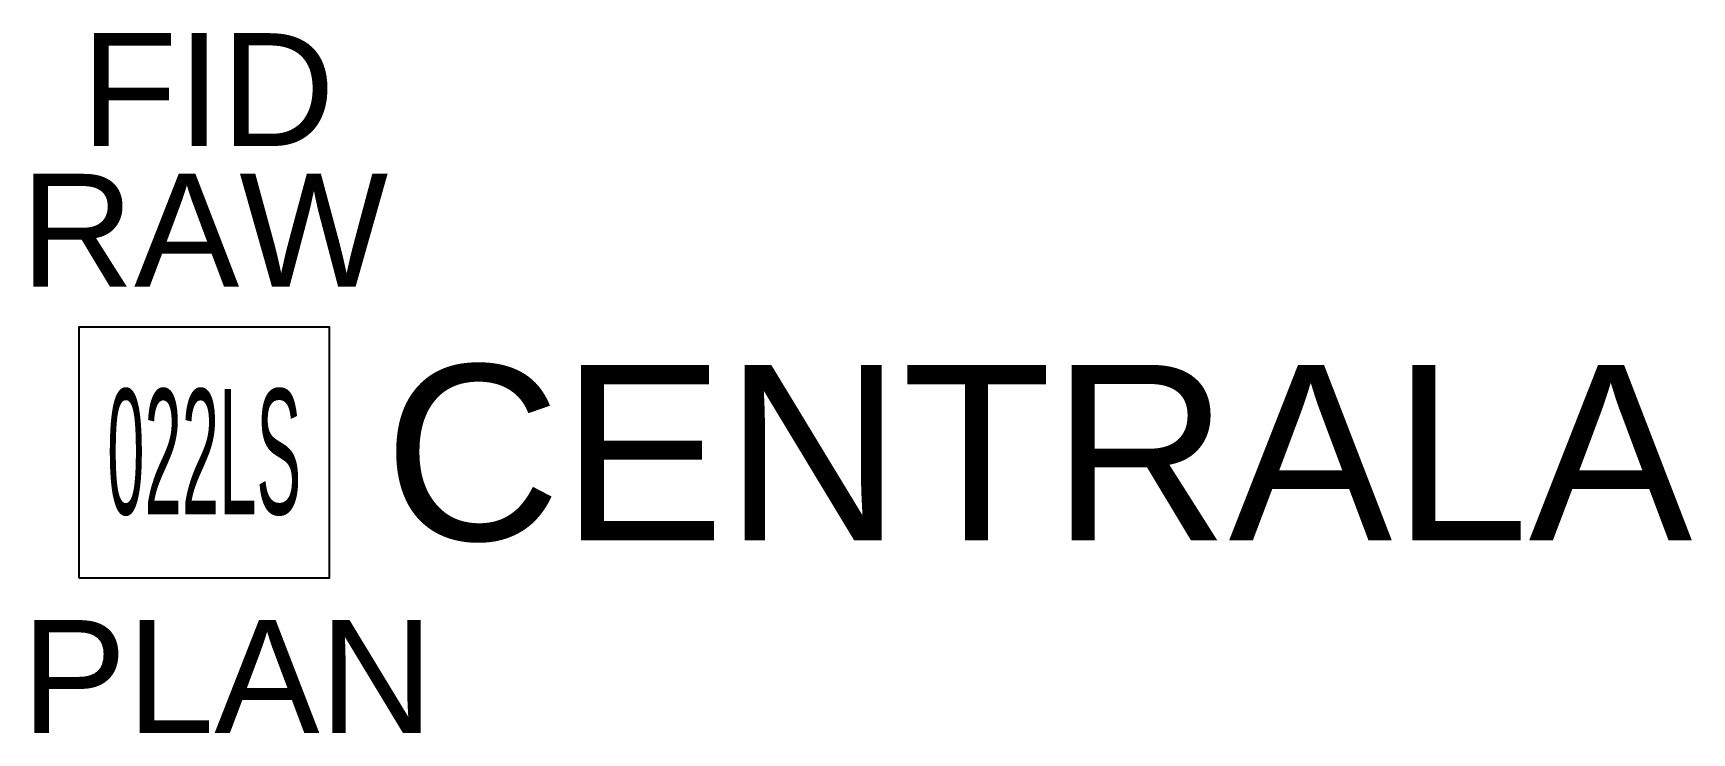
# Model space of a CAD drawing. Header units: millimetres. Extents: x -273 to 2372, y -447 to 669.
import ezdxf
from ezdxf.enums import TextEntityAlignment as Align

# ---------------------------------------------------------------- set-up
doc = ezdxf.new("R2010")
doc.units = ezdxf.units.MM
doc.header["$LTSCALE"] = 0.25
doc.styles.add('opis_czujki', font='arial.ttf')
doc.styles.add('opis_czujki_2', font='arial.ttf')
doc.styles.get("Standard").update_dxf_attribs({"font": 'PM_SMPLX.shx'})

msp = doc.modelspace()

# ---------------------------------------------------------------- linework, layer by layer
msp.add_lwpolyline([(-200, -200), (200, -200), (200, 200), (-200, 200)], close=True)

# ---------------------------------------------------------------- texts
at = {"insert": (0, 0), "char_height": 200, "width": 400, "attachment_point": 5}
msp.add_mtext('\\W0.4;022LS', dxfattribs=at)
at = {"style": 'opis_czujki_2', "flags": 9}
for tag, p in [('FID', (6, 579.4)), ('RAW', (0, 354.9))]:
    msp.add_attdef(tag, text='XX', height=180, dxfattribs=at).set_placement(p, align=Align.MIDDLE_CENTER)
at = {"style": 'opis_czujki', "flags": 8}
msp.add_attdef('CENTRALA', text='xx', height=280, dxfattribs=at).set_placement((286.3, 0), align=Align.MIDDLE_LEFT)
at = {"style": 'opis_czujki_2', "flags": 9}
msp.add_attdef('PLAN', (-291.3, -447.3), 'xx', height=180, dxfattribs=at)

doc.saveas('drawing.dxf')
